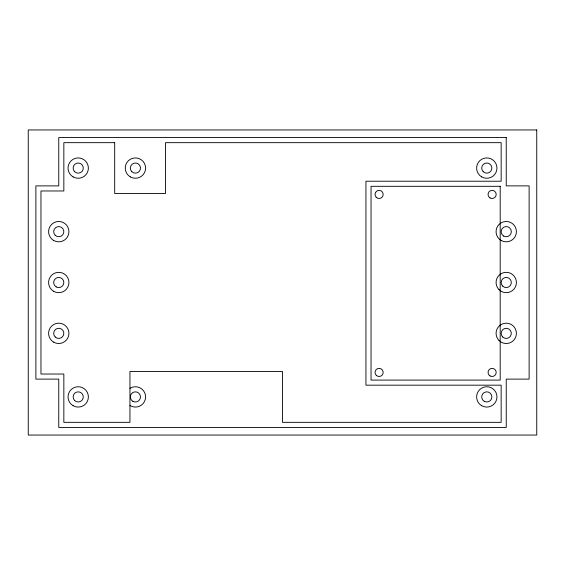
<?xml version="1.0" encoding="UTF-8"?>
<svg xmlns="http://www.w3.org/2000/svg" width="565" height="565" viewBox="0 0 565 565"><rect width="100%" height="100%" fill="white"/><g stroke="black" fill="none" stroke-linecap="round" stroke-linejoin="round"><path stroke-width="0.85" d="M129.95 388.395L130.331 388.106A10.17 10.17 0 0 1 145.586 396.913A10.17 10.17 0 0 1 130.331 405.719L129.95 405.43M536.75 129.95L28.25 129.95L28.25 435.05L536.75 435.05L536.75 129.95M506.24 137.578L58.76 137.578L58.76 185.885L35.877 185.885L35.877 379.115L58.76 379.115L58.76 427.423L506.24 427.423L506.24 379.115L529.123 379.115L529.123 185.885L506.24 185.885L506.24 137.578M114.695 142.663L63.845 142.663L63.845 190.97L40.963 190.97L40.963 374.03L63.845 374.03L63.845 422.338L129.95 422.338L129.95 371.488L282.5 371.488L282.5 422.338L501.155 422.338L501.155 385.175L365.95 385.175L365.95 181.224L501.155 181.224L501.155 142.663L165.545 142.663L165.545 193.513L114.695 193.513L114.695 142.663M500.195 186.309L371.036 186.309L371.036 380.09L500.195 380.09L500.195 186.309M53.675 240.457A10.17 10.17 0 0 0 68.93 231.65A10.17 10.17 0 0 0 53.675 222.843A10.17 10.17 0 0 0 53.675 240.457M55.165 235.245A5.085 5.085 0 0 0 63.668 232.964A5.085 5.085 0 0 0 57.446 226.742A5.085 5.085 0 0 0 55.165 235.245M53.675 291.307A10.17 10.17 0 0 0 68.93 282.5A10.17 10.17 0 0 0 53.675 273.693A10.17 10.17 0 0 0 53.675 291.307M56.218 286.907A5.085 5.085 0 0 0 63.845 282.5A5.085 5.085 0 0 0 56.218 278.093A5.085 5.085 0 0 0 56.218 286.907M53.675 342.157A10.17 10.17 0 0 0 68.93 333.35A10.17 10.17 0 0 0 53.675 324.543A10.17 10.17 0 0 0 53.675 342.157M55.165 336.945A5.085 5.085 0 0 0 63.668 334.664A5.085 5.085 0 0 0 57.446 328.442A5.085 5.085 0 0 0 55.165 336.945M501.155 240.457A10.17 10.17 0 0 0 516.41 231.65A10.17 10.17 0 0 0 501.155 222.843A10.17 10.17 0 0 0 501.155 240.457M503.698 236.057A5.085 5.085 0 0 0 511.325 231.65A5.085 5.085 0 0 0 503.698 227.243A5.085 5.085 0 0 0 503.698 236.057M499.05 289.69A10.17 10.17 0 0 0 516.064 285.134A10.17 10.17 0 0 0 503.606 272.676A10.17 10.17 0 0 0 499.05 289.69M502.645 286.095A5.085 5.085 0 0 0 511.148 283.814A5.085 5.085 0 0 0 504.926 277.592A5.085 5.085 0 0 0 502.645 286.095M499.05 340.54A10.17 10.17 0 0 0 516.064 335.984A10.17 10.17 0 0 0 503.606 323.526A10.17 10.17 0 0 0 499.05 340.54M502.645 336.945A5.085 5.085 0 0 0 511.148 334.664A5.085 5.085 0 0 0 504.926 328.442A5.085 5.085 0 0 0 502.645 336.945M73.125 405.719A10.17 10.17 0 0 0 88.38 396.913A10.17 10.17 0 0 0 73.125 388.106A10.17 10.17 0 0 0 73.125 405.719M74.615 400.507A5.085 5.085 0 0 0 83.119 398.226A5.085 5.085 0 0 0 76.897 392.004A5.085 5.085 0 0 0 74.615 400.507M73.125 176.894A10.17 10.17 0 0 0 88.38 168.088A10.17 10.17 0 0 0 73.125 159.281A10.17 10.17 0 0 0 73.125 176.894M74.615 171.682A5.085 5.085 0 0 0 83.119 169.401A5.085 5.085 0 0 0 76.897 163.179A5.085 5.085 0 0 0 74.615 171.682M481.705 405.719A10.17 10.17 0 0 0 496.96 396.913A10.17 10.17 0 0 0 481.705 388.106A10.17 10.17 0 0 0 481.705 405.719M481.705 176.894A10.17 10.17 0 0 0 496.96 168.088A10.17 10.17 0 0 0 481.705 159.281A10.17 10.17 0 0 0 481.705 176.894M130.331 176.894A10.17 10.17 0 0 0 145.586 168.088A10.17 10.17 0 0 0 130.331 159.281A10.17 10.17 0 0 0 130.331 176.894M131.822 171.682A5.085 5.085 0 0 0 140.325 169.401A5.085 5.085 0 0 0 134.103 163.179A5.085 5.085 0 0 0 131.822 171.682M483.195 171.682A5.085 5.085 0 0 0 491.698 169.401A5.085 5.085 0 0 0 485.476 163.179A5.085 5.085 0 0 0 483.195 171.682M484.247 401.32A5.085 5.085 0 0 0 491.875 396.913A5.085 5.085 0 0 0 484.247 392.506A5.085 5.085 0 0 0 484.247 401.32M132.874 401.32A5.085 5.085 0 0 0 140.501 396.913A5.085 5.085 0 0 0 132.874 392.506A5.085 5.085 0 0 0 132.874 401.32M376.318 375.386A4.068 4.068 0 0 0 383.063 373.352A4.068 4.068 0 0 0 377.936 368.528A4.068 4.068 0 0 0 376.318 375.386M376.234 197.298A4.068 4.068 0 0 0 383.035 195.476A4.068 4.068 0 0 0 378.056 190.497A4.068 4.068 0 0 0 376.234 197.298M490.088 375.944A4.068 4.068 0 0 0 496.19 372.42A4.068 4.068 0 0 0 490.088 368.903A4.068 4.068 0 0 0 490.088 375.944M490.088 197.948A4.068 4.068 0 0 0 496.19 194.424A4.068 4.068 0 0 0 490.088 190.899A4.068 4.068 0 0 0 490.088 197.948"/></g></svg>
